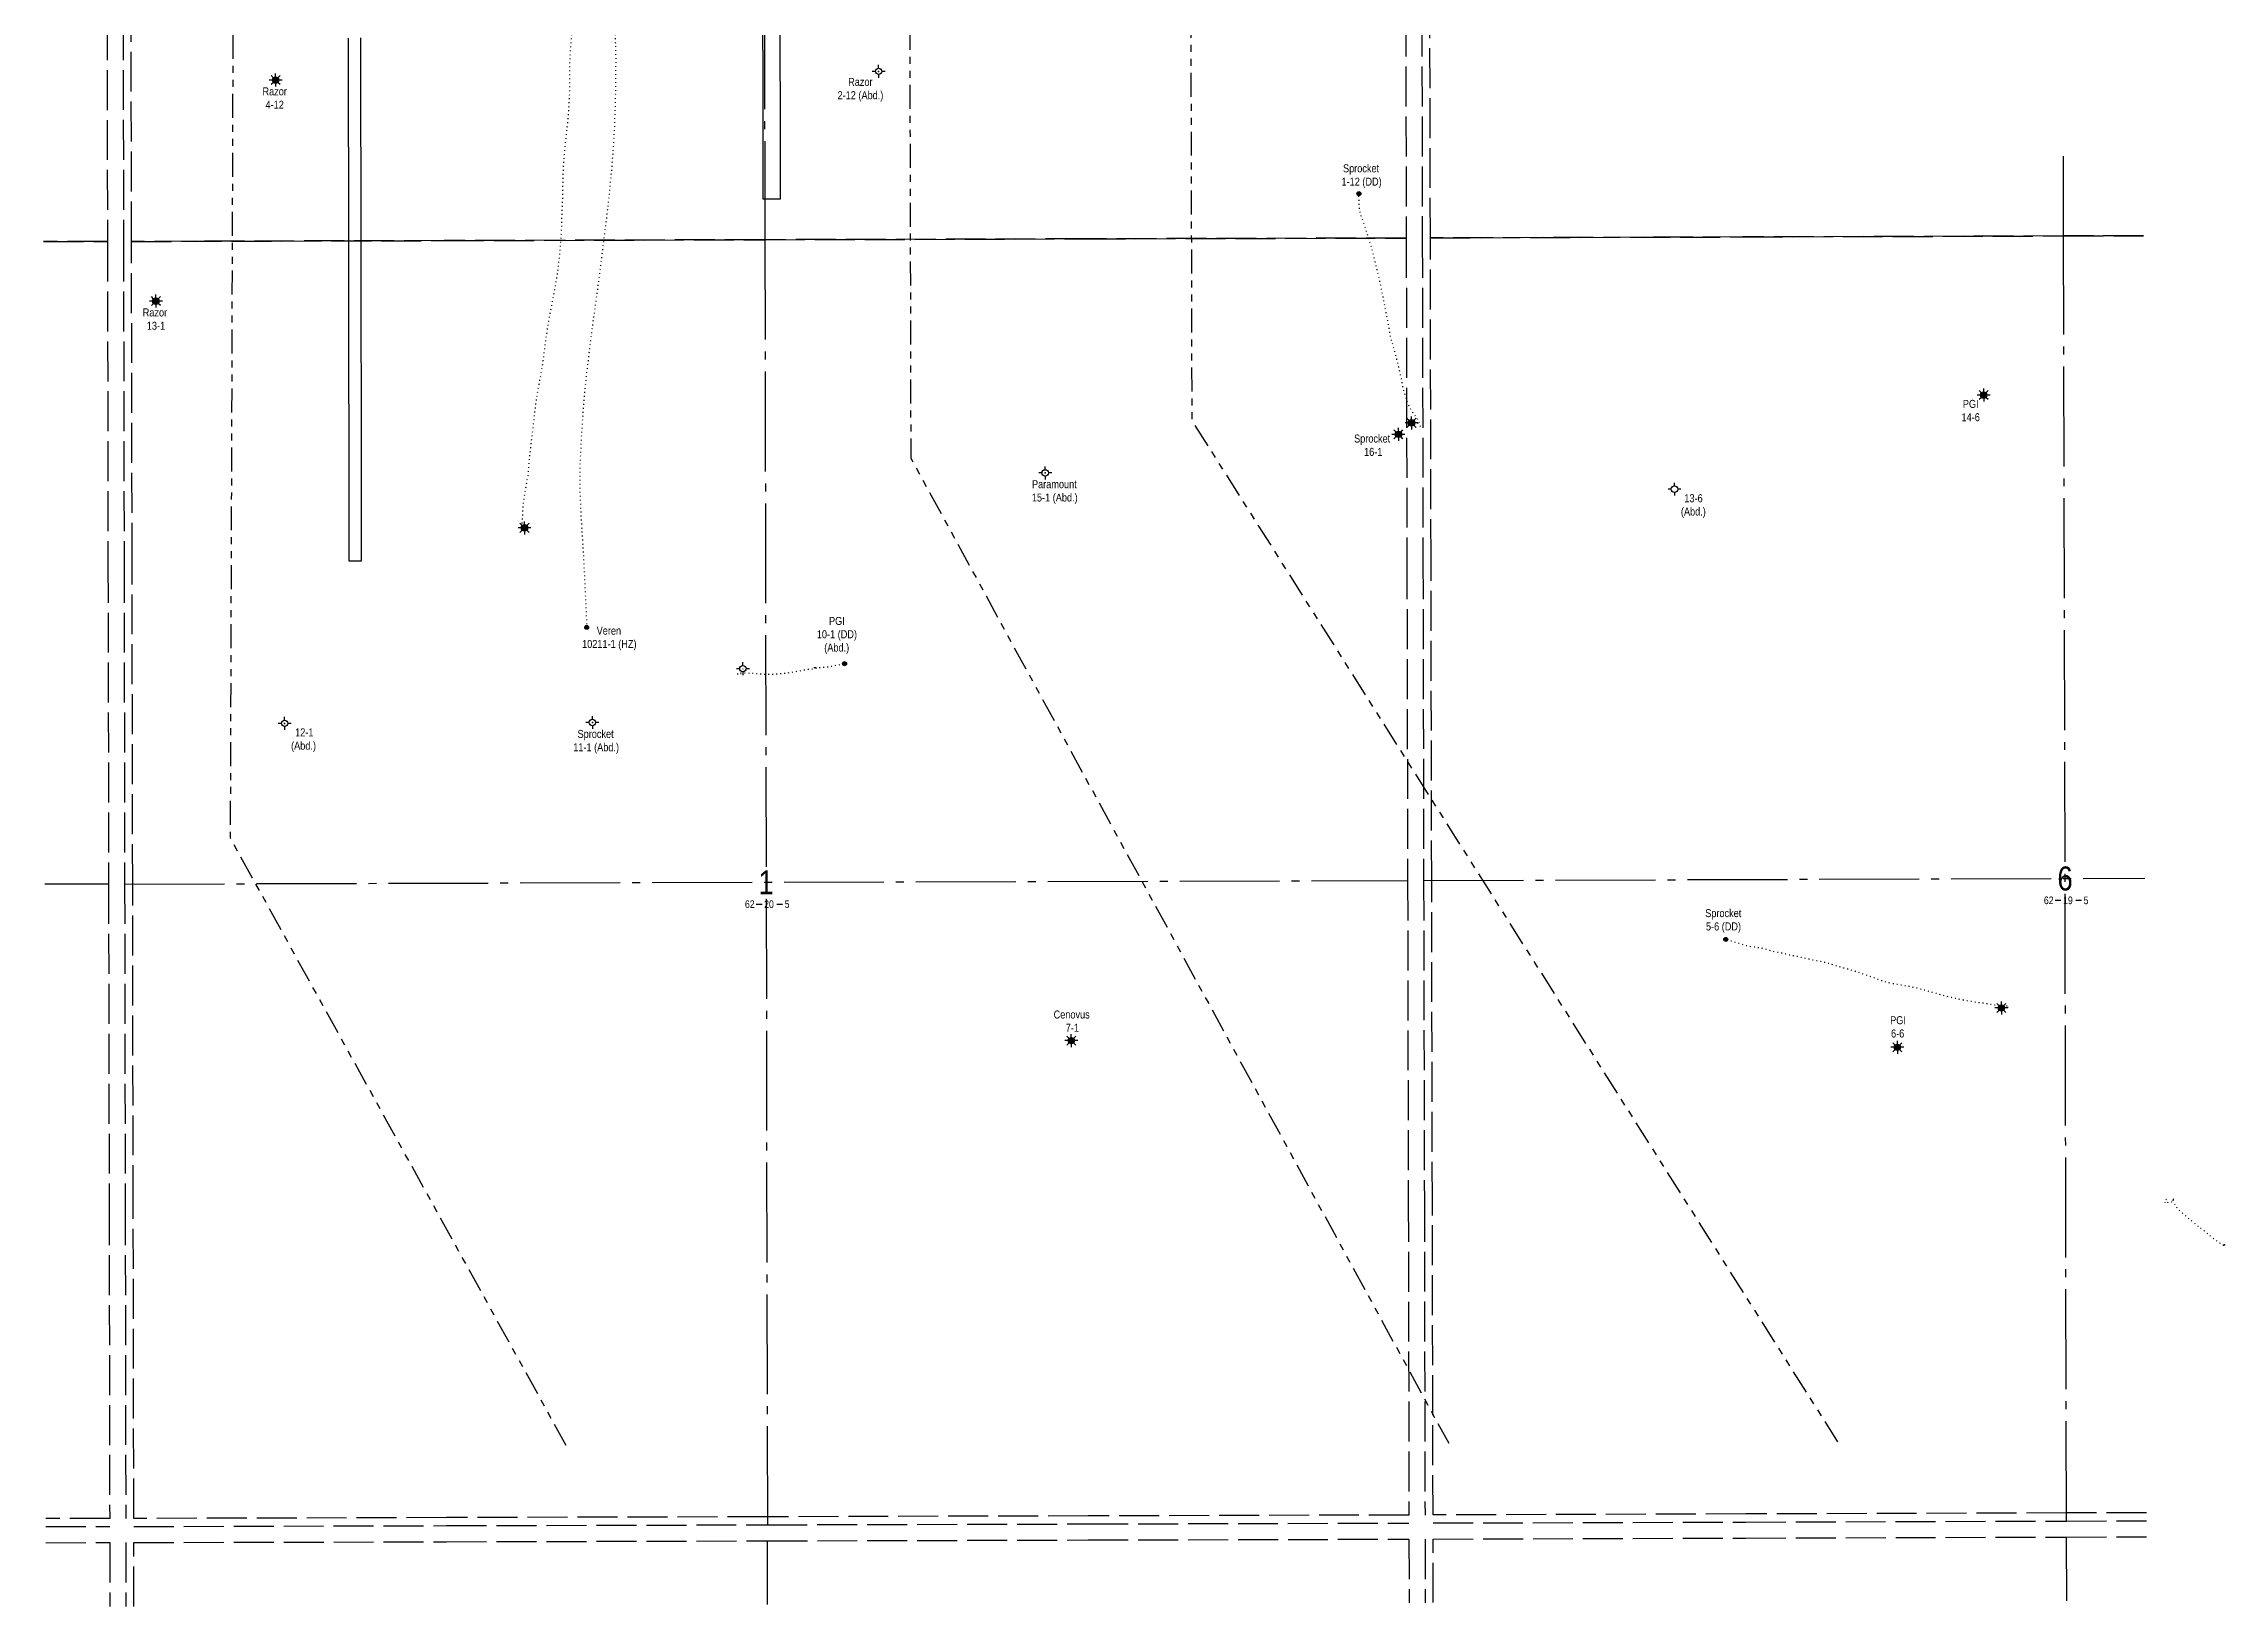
# Model space of a CAD drawing. Extents: x 504328 to 524869, y 6014084 to 6025549.
# Drawn here: x 507947 to 510676, y 6019799 to 6021755 of the extents above; entities that cross this region are included whole.
import ezdxf
from ezdxf.enums import TextEntityAlignment as Align

# ---------------------------------------------------------------- set-up
doc = ezdxf.new("R2010")
doc.units = 0
doc.header["$LTSCALE"] = 5
doc.header["$PDSIZE"] = 0.5
for name, pattern in [('foc-DOT', [1, 0.2, -0.8]), ('foc-DRILLPATH', [14.75, 6, -1.75, 1.75, -1.75, 1.75, -1.75]), ('foc-QUARTERLINE', [33, 25, -3, 2, -3]), ('foc-UNSURVEYED', [12.5, 10, -2.5])]:
    doc.linetypes.add(name, pattern=pattern)
for name, color, linetype in [('10', 1, 'Continuous'), ('9', 3, 'Continuous'), ('AS-DRILL', 8, 'foc-DOT'), ('AS-DRILL-T', 8, 'Continuous'), ('ee0bc257-db47-4c66-b229-5', 7, 'Continuous'), ('F-RW', 190, 'Continuous'), ('F-WS-S', 8, 'Continuous'), ('L-SECLBL', 7, 'Continuous'), ('L-SECQ', 8, 'foc-QUARTERLINE'), ('L-USEC', 7, 'foc-UNSURVEYED'), ('P-PDRILLPATH', 12, 'foc-DRILLPATH')]:
    doc.layers.add(name, color=color, linetype=linetype)
doc.styles.add('80L', font='ARIALN.TTF', dxfattribs={"height": 10})
doc.styles.add('SIMPLEX', font='ARIALN.TTF')

# ---------------------------------------------------------------- blocks, each defined once
blk = doc.blocks.new('L-SECLBL')
at = {"layer": '9', "color": 7}
for p, q in [((-5.1, -27.8), (-12.3, -27.8)), ((20.7, -27.8), (13.5, -27.8))]:
    blk.add_line(p, q, dxfattribs=at)
at = {"layer": '10', "color": 2, "style": 'SIMPLEX'}
blk.add_attdef('SEC', text='', height=30, dxfattribs=at).set_placement((0, 0), align=Align.MIDDLE)
at = {"layer": '10', "color": 5, "style": '80L'}
blk.add_attdef('TWP', text='', height=9.5, dxfattribs=at).set_placement((-14.4, -27.4), align=Align.MIDDLE_RIGHT)
blk.add_attdef('RGE', text='', height=9.5, dxfattribs=at).set_placement((3.6, -27.4), align=Align.MIDDLE_CENTER)
blk.add_attdef('MER', text='', height=9.5, dxfattribs=at).set_placement((23.2, -27.4), align=Align.MIDDLE_LEFT)
blk = doc.blocks.new('BH-Existing')
at = {"layer": 'AS-DRILL-T'}
h = blk.add_hatch(color=256, dxfattribs=at)
h.dxf.hatch_style = 1
edge = h.paths.add_edge_path()
edge.add_arc((0, 0), 0.5, 0, 360)
blk.add_circle((0, 0), 0.5, dxfattribs=at)
blk = doc.blocks.new('GAS')
h = blk.add_hatch(color=255)
h.dxf.hatch_style = 1
edge = h.paths.add_edge_path()
edge.add_arc((0, 0), 0.9, 0, 360)
for p, q in [((-0.81, 0), (-1.62, 0)), ((-0.57, 0.57), (-1.14, 1.14)), ((0, 0.81), (0, 1.62)), ((0.57, 0.57), (1.14, 1.14)), ((1.62, 0), (0.81, 0)), ((-0.57, -0.57), (-1.14, -1.14)), ((0, -0.81), (0, -1.62)), ((1.14, -1.14), (0.57, -0.57))]:
    blk.add_line(p, q)
blk.add_circle((0, 0), 0.8)
blk = doc.blocks.new('GABD')
for p, q in [((-0.81, 0), (-1.62, 0)), ((0, 0.81), (0, 1.62)), ((1.62, 0), (0.81, 0)), ((0, -0.81), (0, -1.62))]:
    blk.add_line(p, q)
blk.add_circle((0, 0), 0.8)

msp = doc.modelspace()

# ---------------------------------------------------------------- linework, layer by layer
at = {"color": 90, "linetype": 'Continuous', "flags": 128}
for points in [[(508853.127, 6019801.549), (508852.973, 6019881.268)], [(510478.503, 6019806.181), (510478.32, 6019886.021)]]:
    msp.add_lwpolyline(points, dxfattribs=at)
at = {"layer": 'AS-DRILL', "flags": 128}
for points in [[(508609.57, 6023123.704), (508609.933, 6023115.513), (508610.831, 6023106.215), (508611.075, 6023103.785), (508613.745, 6023077.92), (508616.658, 6023049.836), (508617.706, 6023040.348), (508618.915, 6023030.43), (508620.021, 6023021.952), (508623.676, 6022993.529), (508626.411, 6022964.654), (508628.336, 6022935.667), (508629.87, 6022907.35), (508630.935, 6022878.422), (508631.654, 6022821.543), (508631.518, 6022793.123), (508631.642, 6022764.913), (508632.839, 6022735.425), (508635.433, 6022707.08), (508638.367, 6022678.655), (508640.561, 6022650.359), (508642.385, 6022622.082), (508644.298, 6022594.416), (508646.401, 6022566.58), (508648.969, 6022536.404), (508651.233, 6022507.759), (508652.667, 6022479.611), (508653.652, 6022450.953), (508654.425, 6022422.944), (508654.799, 6022394.975), (508654.565, 6022365.534), (508654.071, 6022336.123), (508653.296, 6022307.491), (508652.18, 6022279.329), (508651.064, 6022250.577), (508650.029, 6022222.065), (508648.911, 6022194.552), (508647.658, 6022165.1), (508646.572, 6022136.467), (508645.717, 6022108.036), (508644.67, 6022079.973), (508643.217, 6022050.53), (508642.12, 6022022.278), (508641.766, 6021993.277), (508642.49, 6021964.729), (508644.464, 6021936.762), (508648.369, 6021907.91), (508652.913, 6021879.568), (508656.496, 6021851.545), (508659.021, 6021822.959), (508660.986, 6021794.323), (508662.51, 6021765.716), (508663.184, 6021737.577), (508663.06, 6021708.437), (508662.514, 6021679.975), (508661.509, 6021651.303), (508659.912, 6021623.4), (508657.666, 6021594.945), (508654.912, 6021566.03), (508651.746, 6021537.764), (508648.13, 6021509.347), (508644.634, 6021480.96), (508640.949, 6021452.393), (508636.963, 6021424.005), (508633.167, 6021395.497), (508629.711, 6021367.42), (508626.344, 6021339.744), (508623.449, 6021310.858), (508621.344, 6021282.114), (508619.617, 6021254.11), (508618.411, 6021226.198), (508618.265, 6021197.557), (508619.482, 6021167.72), (508621.237, 6021139.323), (508622.951, 6021110.766), (508626.023, 6021046.811), (508626.946, 6021024.493)], [(508549.091, 6021149.051), (508549.091, 6021149.051), (508549.081, 6021149.121), (508548.921, 6021149.211), (508548.611, 6021148.97), (508548.402, 6021148.75), (508548.202, 6021148.609), (508548.002, 6021148.519), (508547.722, 6021148.418), (508547.383, 6021148.338), (508547.053, 6021148.247), (508546.813, 6021148.187), (508546.543, 6021148.146), (508546.423, 6021148.136), (508546.253, 6021148.126), (508546.093, 6021148.165), (508545.972, 6021148.355), (508545.882, 6021148.775), (508545.82, 6021149.455), (508545.809, 6021150.355), (508545.857, 6021151.475), (508545.964, 6021152.765), (508546.142, 6021154.185), (508546.525, 6021157.466), (508546.818, 6021161.387), (508547.01, 6021165.947), (508547.24, 6021171.188), (508547.649, 6021177.068), (508548.347, 6021183.46), (508549.344, 6021190.432), (508550.6, 6021198.054), (508552.134, 6021206.237), (508553.539, 6021214.74), (508554.591, 6021223.992), (508555.413, 6021233.623), (508556.245, 6021243.405), (508557.296, 6021253.417), (508558.567, 6021263.619), (508559.828, 6021273.812), (508561.019, 6021283.964), (508562.16, 6021294.106), (508562.721, 6021299.057), (508563.272, 6021303.918), (508564.564, 6021313.441), (508566.208, 6021322.444), (508567.921, 6021331.297), (508569.634, 6021340.391), (508571.207, 6021349.624), (508572.54, 6021358.706), (508573.743, 6021367.808), (508574.925, 6021377.141), (508576.188, 6021386.373), (508577.611, 6021395.696), (508579.103, 6021405.269), (508580.775, 6021415.112), (508582.677, 6021424.676), (508584.509, 6021433.959), (508586.192, 6021443.032), (508587.896, 6021452.085), (508589.489, 6021461.119), (508590.832, 6021470.281), (508591.954, 6021479.523), (508592.967, 6021488.865), (508593.84, 6021498.077), (508594.573, 6021506.818), (508595.147, 6021515.609), (508595.541, 6021524.31), (508595.845, 6021532.771), (508596.07, 6021540.931), (508596.364, 6021549.432), (508596.767, 6021558.503), (508597.11, 6021567.573), (508597.242, 6021577.144), (508597.303, 6021587.314), (508597.754, 6021597.585), (508598.445, 6021607.806), (508599.146, 6021618.048), (508600.176, 6021628.61), (508601.446, 6021639.562), (508602.596, 6021650.234), (508603.546, 6021660.506), (508604.348, 6021670.498), (508605.06, 6021680.089), (508605.543, 6021689.34), (508605.776, 6021698.431), (508605.769, 6021707.191), (508605.742, 6021716.581), (508605.823, 6021726.551), (508606.155, 6021736.531), (508606.726, 6021746.523), (508607.437, 6021756.634), (508608.278, 6021766.656), (508609.32, 6021776.338), (508610.433, 6021785.77), (508611.285, 6021795.111), (508612.108, 6021804.423), (508613.181, 6021813.645), (508614.383, 6021823.017), (508615.405, 6021832.639), (508616.337, 6021842.631), (508617.507, 6021852.904), (508618.748, 6021863.416), (508619.948, 6021874.138), (508621.448, 6021884.851), (508623.308, 6021895.195), (508625.03, 6021904.908), (508626.174, 6021913.8), (508626.977, 6021922.502), (508627.781, 6021931.363), (508628.524, 6021940.335), (508629.147, 6021949.586), (508629.87, 6021958.717), (508630.643, 6021967.759), (508631.546, 6021976.86), (508632.419, 6021985.912), (508633.032, 6021995.043), (508633.525, 6022004.154), (508634.059, 6022012.905), (508634.513, 6022021.546), (508634.707, 6022029.957), (508634.621, 6022038.357), (508634.356, 6022046.736), (508634.17, 6022054.846), (508634.365, 6022062.996), (508635.139, 6022071.498), (508636.834, 6022079.841), (508639.329, 6022087.456), (508642.207, 6022094.381), (508645.035, 6022100.497), (508646.559, 6022103.649), (508648.144, 6022106.722), (508649.678, 6022109.675), (508651.103, 6022112.468), (508652.508, 6022115.211), (508653.893, 6022117.953), (508655.307, 6022120.706), (508656.662, 6022123.418), (508657.41, 6022124.9), (508658.745, 6022127.552), (508659.791, 6022129.664), (508660.06, 6022130.215), (508661.395, 6022132.887), (508661.893, 6022133.848), (508664.304, 6022138.543)], [(509658.787, 6021280.559), (509658.787, 6021280.559), (509658.786, 6021280.589), (509658.786, 6021280.769), (509658.505, 6021281.299), (509657.884, 6021281.727), (509657.363, 6021282.136), (509656.632, 6021282.945), (509656.829, 6021284.085), (509658.548, 6021284.609), (509660.73, 6021283.533), (509661.793, 6021282.266), (509662.434, 6021281.707), (509663.164, 6021281.559), (509664.315, 6021281.461), (509666.147, 6021280.525), (509667.821, 6021278.568), (509668.463, 6021277.7), (509669.725, 6021276.522), (509669.885, 6021276.413), (509669.935, 6021276.393), (509669.915, 6021276.533), (509669.714, 6021277.242), (509669.431, 6021278.432), (509668.967, 6021280.141), (509668.173, 6021282.179), (509667.149, 6021284.167), (509665.865, 6021286.234), (509664.29, 6021288.471), (509662.495, 6021290.877), (509660.499, 6021293.593), (509659.416, 6021295.141), (509658.292, 6021296.848), (509657.178, 6021298.716), (509656.104, 6021300.744), (509655.079, 6021302.952), (509654.144, 6021305.32), (509652.504, 6021310.406), (509651.738, 6021312.934), (509650.923, 6021315.353), (509650.098, 6021317.801), (509649.273, 6021320.429), (509648.557, 6021323.258), (509647.93, 6021326.277), (509647.314, 6021329.395), (509646.707, 6021332.534), (509646.08, 6021335.643), (509645.404, 6021338.721), (509644.738, 6021341.76), (509644.071, 6021344.768), (509643.395, 6021347.747), (509642.729, 6021350.646), (509642.053, 6021353.514), (509641.377, 6021356.333), (509639.935, 6021362.09), (509638.473, 6021367.867), (509636.951, 6021373.364), (509635.33, 6021378.59), (509633.769, 6021383.807), (509632.468, 6021389.074), (509631.487, 6021394.332), (509630.676, 6021399.53), (509628.945, 6021409.307), (509628.056, 6021413.875), (509627.621, 6021416.024), (509627.177, 6021418.083), (509626.732, 6021420.192), (509626.258, 6021422.381), (509625.793, 6021424.63), (509625.378, 6021426.979), (509624.963, 6021429.479), (509624.487, 6021432.148), (509623.941, 6021434.906), (509623.365, 6021437.675), (509622.234, 6021443.253), (509621.132, 6021448.791), (509619.97, 6021454.298), (509618.719, 6021459.906), (509617.457, 6021465.393), (509616.195, 6021470.86), (509614.874, 6021476.307), (509613.522, 6021481.765), (509612.131, 6021487.282), (509610.82, 6021492.639), (509609.438, 6021497.976), (509607.847, 6021503.313), (509606.236, 6021508.579), (509604.675, 6021513.686), (509603.115, 6021518.593), (509601.555, 6021523.3), (509600.77, 6021525.548), (509599.986, 6021527.716), (509598.507, 6021532.003), (509597.198, 6021536.12), (509595.98, 6021539.728), (509595.196, 6021541.876), (509594.703, 6021543.415), (509594.279, 6021544.954), (509593.966, 6021546.424), (509593.68, 6021549.103), (509593.628, 6021550.293), (509593.596, 6021551.453), (509593.563, 6021552.553), (509593.501, 6021553.553), (509593.429, 6021554.513), (509593.345, 6021556.332), (509593.333, 6021557.232), (509593.322, 6021558.092), (509593.31, 6021558.902), (509593.278, 6021559.642), (509593.247, 6021560.332), (509593.184, 6021561.652), (509593.092, 6021562.832), (509593.009, 6021563.812), (509592.948, 6021564.722), (509592.944, 6021566.382), (509592.963, 6021566.832), (509592.952, 6021567.442)], [(508822.307, 6020972.879), (508822.307, 6020972.879), (508822.228, 6020972.579), (508821.601, 6020971.047), (508820.606, 6020968.605), (508819.009, 6020966.592), (508816.63, 6020966.198), (508815.55, 6020966.206), (508815.48, 6020966.205), (508815.36, 6020966.215), (508815.26, 6020966.185), (508815.33, 6020966.155), (508815.62, 6020966.146), (508816.31, 6020966.217), (508817.38, 6020966.429), (508818.589, 6020966.701), (508819.829, 6020966.984), (508821.098, 6020967.236), (508822.448, 6020967.419), (508823.908, 6020967.522), (508825.497, 6020967.555), (508827.218, 6020967.548), (508828.998, 6020967.502), (508830.968, 6020967.415), (508832.618, 6020967.319), (508834.508, 6020967.162), (508836.509, 6020966.986), (508838.609, 6020966.81), (508840.889, 6020966.655), (508843.39, 6020966.479), (508846.02, 6020966.254), (508848.76, 6020966.04), (508851.701, 6020965.915), (508854.701, 6020965.951), (508857.76, 6020966.087), (508860.91, 6020966.263), (508864.18, 6020966.41), (508867.469, 6020966.616), (508871.649, 6020966.964), (508875.038, 6020967.321), (508878.527, 6020967.817), (508882.166, 6020968.384), (508889.733, 6020969.629), (508893.772, 6020970.357), (508897.881, 6020971.105), (508902.109, 6020971.843), (508906.458, 6020972.501), (508910.947, 6020973.06), (508915.336, 6020973.569), (508910.005, 6020974.098), (508924.594, 6020974.717), (508928.982, 6020975.415), (508933.181, 6020976.133), (508936.54, 6020976.72), (508940.078, 6020977.366), (508949.495, 6020979.125)], [(510396.747, 6020548.261), (510397.737, 6020548.403), (510398.447, 6020548.304), (510398.918, 6020547.926), (510399.139, 6020547.206), (510399.331, 6020546.336), (510399.642, 6020546.067), (510400.201, 6020546.368), (510400.68, 6020546.91), (510401.358, 6020547.971), (510403.136, 6020548.815), (510405.564, 6020549.451), (510406.084, 6020549.702), (510406.244, 6020549.782), (510406.333, 6020549.822), (510406.383, 6020549.832), (510406.443, 6020549.853), (510406.373, 6020549.902), (510406.203, 6020549.992), (510405.933, 6020550.071), (510405.563, 6020550.171), (510405.122, 6020550.29), (510404.632, 6020550.428), (510404.032, 6020550.617), (510403.321, 6020550.785), (510402.551, 6020550.894), (510401.671, 6020550.962), (510400.751, 6020550.96), (510399.691, 6020550.927), (510398.491, 6020550.905), (510397.151, 6020550.951), (510395.671, 6020551.078), (510394.07, 6020551.204), (510392.38, 6020551.361), (510390.75, 6020551.547), (510389.009, 6020551.743), (510387.459, 6020551.939), (510385.818, 6020552.176), (510384.107, 6020552.502), (510382.276, 6020552.878), (510380.386, 6020553.233), (510378.445, 6020553.539), (510376.484, 6020553.834), (510374.504, 6020554.12), (510372.503, 6020554.355), (510370.403, 6020554.59), (510368.182, 6020554.856), (510365.791, 6020555.18), (510364.841, 6020555.328), (510362.5, 6020555.683), (510357.238, 6020556.581), (510354.617, 6020557.075), (510351.966, 6020557.579), (510349.185, 6020558.102), (510346.253, 6020558.696), (510343.242, 6020559.319), (510340.291, 6020559.922), (510334.168, 6020561.248), (510328.164, 6020562.724), (510321.99, 6020564.39), (510315.997, 6020566.087), (510310.593, 6020567.654), (510305.9, 6020569.014), (510303.488, 6020569.688), (510300.977, 6020570.432), (510298.455, 6020571.207), (510295.893, 6020571.931), (510293.272, 6020572.595), (510290.611, 6020573.199), (510287.859, 6020573.773), (510285.098, 6020574.306), (510282.197, 6020574.82), (510279.246, 6020575.333), (510276.344, 6020575.876), (510273.473, 6020576.43), (510270.582, 6020576.943), (510267.691, 6020577.437), (510264.82, 6020577.94), (510261.839, 6020578.463), (510258.747, 6020579.106), (510255.576, 6020579.819), (510252.414, 6020580.582), (510249.282, 6020581.445), (510246.74, 6020582.219), (510243.267, 6020583.471), (510240.445, 6020584.635), (510237.632, 6020585.808), (510234.759, 6020586.942), (510231.897, 6020587.995), (510226.083, 6020590.002), (510223.12, 6020590.975), (510220.198, 6020591.899), (510217.246, 6020592.842), (510214.264, 6020593.785), (510211.262, 6020594.688), (510208.3, 6020595.582), (510205.438, 6020596.455), (510202.426, 6020597.348), (510199.404, 6020598.231), (510196.362, 6020599.124), (510193.41, 6020599.998), (510190.348, 6020600.931), (510187.346, 6020601.864), (510184.504, 6020602.727), (510181.642, 6020603.561), (510178.89, 6020604.365), (510176.148, 6020605.088), (510173.457, 6020605.682), (510170.816, 6020606.196), (510168.185, 6020606.7), (510165.684, 6020607.184), (510163.152, 6020607.699), (510157.87, 6020608.817), (510155.209, 6020609.421), (510152.597, 6020609.995), (510150.006, 6020610.559), (510147.535, 6020611.113), (510145.133, 6020611.658), (510142.832, 6020612.162), (510141.442, 6020612.449), (510139.121, 6020612.874), (510136.75, 6020613.289), (510134.269, 6020613.783), (510131.717, 6020614.367), (510129.076, 6020615.011), (510126.384, 6020615.695), (510123.673, 6020616.379), (510120.921, 6020616.983), (510118.21, 6020617.456), (510115.469, 6020617.92), (510112.738, 6020618.464), (510109.987, 6020619.178), (510107.264, 6020620.061), (510104.552, 6020621.005), (510101.81, 6020621.869), (510098.949, 6020622.593), (510096.098, 6020623.126), (510093.447, 6020623.53), (510090.966, 6020623.844), (510088.465, 6020624.139), (510086.085, 6020624.423), (510083.824, 6020624.758), (510081.543, 6020625.183), (510079.202, 6020625.688), (510076.84, 6020626.282), (510074.409, 6020626.987), (510071.917, 6020627.781), (510068.495, 6020628.853), (510065.262, 6020629.866), (510052.013, 6020634.016)], [(510603.174, 6020308.286), (510603.174, 6020308.286), (510603.194, 6020308.257), (510603.204, 6020308.216), (510602.804, 6020308.496), (510602.333, 6020308.675), (510601.863, 6020308.853), (510601.484, 6020308.262), (510601.308, 6020306.882), (510601.161, 6020305.462), (510601.473, 6020304.583), (510602.354, 6020304.274), (510603.144, 6020303.906), (510603.705, 6020303.648), (510604.075, 6020303.649), (510604.315, 6020303.639), (510604.505, 6020303.739), (510604.654, 6020303.99), (510604.803, 6020304.34), (510604.963, 6020304.721), (510605.142, 6020304.931), (510605.372, 6020305.031), (510605.622, 6020305.062), (510605.992, 6020305.113), (510606.431, 6020305.254), (510606.851, 6020305.465), (510607.32, 6020305.666), (510607.93, 6020305.797), (510608.64, 6020305.919), (510609.1, 6020305.89), (510609.471, 6020305.551), (510610.011, 6020305.162), (510610.432, 6020305.013), (510610.742, 6020305.114), (510610.971, 6020305.385), (510611.09, 6020305.745), (510611.16, 6020305.985), (510611.179, 6020306.195), (510611.388, 6020306.586), (510611.667, 6020306.896), (510611.837, 6020307.076), (510612.026, 6020307.397), (510612.125, 6020307.987), (510611.893, 6020308.737), (510611.441, 6020309.596), (510611.25, 6020309.935), (510611.18, 6020310.085), (510611.14, 6020310.195), (510611.1, 6020310.205), (510611.12, 6020310.095), (510611.13, 6020309.955), (510611.131, 6020309.785), (510611.132, 6020309.285), (510611.134, 6020308.625), (510611.195, 6020307.755), (510611.408, 6020306.756), (510611.84, 6020305.687), (510612.423, 6020304.608), (510613.086, 6020303.439), (510613.768, 6020302.231), (510614.541, 6020301.023), (510615.364, 6020299.795), (510616.227, 6020298.597), (510617.24, 6020297.319), (510618.283, 6020296.071), (510619.526, 6020294.744), (510620.879, 6020293.468), (510622.322, 6020292.181), (510623.815, 6020290.874), (510625.348, 6020289.608), (510626.89, 6020288.351), (510628.463, 6020287.035), (510630.077, 6020285.669), (510631.7, 6020284.293), (510633.303, 6020282.916), (510634.906, 6020281.56), (510636.489, 6020280.254), (510638.002, 6020279.027), (510639.595, 6020277.761), (510641.188, 6020276.475), (510642.811, 6020275.158), (510644.484, 6020273.842), (510646.127, 6020272.556), (510647.71, 6020271.33), (510649.223, 6020270.133), (510650.705, 6020268.947), (510652.148, 6020267.84), (510653.59, 6020266.723), (510655.033, 6020265.507), (510656.506, 6020264.24), (510657.999, 6020262.964), (510659.442, 6020261.787), (510660.784, 6020260.76), (510662.087, 6020259.733), (510663.279, 6020258.816), (510664.341, 6020258.048), (510665.352, 6020257.331), (510666.284, 6020256.723), (510667.145, 6020256.225), (510667.936, 6020255.777), (510668.647, 6020255.318), (510669.288, 6020254.82), (510669.839, 6020254.321), (510670.33, 6020253.852), (510670.771, 6020253.443), (510671.523, 6020252.815), (510672.144, 6020252.366), (510672.734, 6020252.048), (510673.225, 6020251.839), (510673.605, 6020251.68), (510673.946, 6020251.581), (510674.306, 6020251.541), (510674.676, 6020251.562), (510674.915, 6020251.603), (510675.015, 6020251.643), (510675.315, 6020251.744), (510675.645, 6020251.824), (510675.725, 6020251.825)]]:
    msp.add_lwpolyline(points, dxfattribs=at)
at = {"layer": 'ee0bc257-db47-4c66-b229-5', "linetype": 'Continuous'}
for p in [(508237.756, 6021709.6), (508992.166, 6021720.483), (509592.976, 6021567.49), (508087.944, 6021432.942), (509642.433, 6021266.171), (509200.554, 6021217.969), (508627.544, 6021023.244), (508949.474, 6020979.135), (508249.023, 6020904.488), (508634.007, 6020905.535), (508634.007, 6020905.535), (510051.987, 6020634.054), (509233.194, 6020507.37), (510266.611, 6020499.008), (510675.748, 6020251.821)]:
    msp.add_point(p, dxfattribs=at)
at = {"layer": 'F-RW'}
for points in [[(508868.722, 6021855.78), (508869.097, 6021560.652), (508847.773, 6021560.618), (508847.745, 6021581.939), (508847.327, 6021912.369)], [(508344.105, 6021762.282), (508344.128, 6021744.293), (508344.429, 6021507.678), (508344.817, 6021202.795), (508344.83, 6021192.801), (508344.939, 6021107.57), (508329.703, 6021107.55), (508329.595, 6021192.812), (508329.582, 6021202.806), (508329.325, 6021405.441), (508329.307, 6021420.431), (508329.287, 6021435.422), (508329.196, 6021507.645), (508328.896, 6021744.228), (508328.872, 6021762.219)]]:
    msp.add_lwpolyline(points, dxfattribs=at)
at = {"layer": 'L-SECQ', "flags": 128}
for points in [[(508846.695, 6023118.108), (508849.812, 6021509.751)], [(510474.596, 6021514.52), (510474.367, 6021614.466)], [(508849.812, 6021509.751), (508852.918, 6019901.374)], [(510478.257, 6019906.127), (510474.596, 6021514.52)], [(508028.739, 6020703.351), (507948.902, 6020703.268)], [(508048.845, 6020703.386), (509653.896, 6020707.742)], [(509674.002, 6020707.785), (510576.372, 6020710.648)]]:
    msp.add_lwpolyline(points, dxfattribs=at)
at = {"layer": 'L-USEC'}
for p, q in [((509651.349, 6021914.013), (509652.198, 6021511.923)), ((509671.456, 6021914.055), (509672.305, 6021511.966)), ((509682.357, 6021512.018), (509681.509, 6021914.11)), ((508026.612, 6021909.613), (508027.32, 6021507.525)), ((508046.718, 6021909.649), (508047.426, 6021507.56)), ((508057.479, 6021507.606), (508056.77, 6021909.696)), ((508027.32, 6021507.525), (507947.482, 6021507.442)), ((507947.482, 6021507.442), (508027.32, 6021507.525)), ((508027.32, 6021507.525), (508028.03, 6021105.438)), ((508047.426, 6021507.561), (508048.136, 6021105.473)), ((508448.616, 6021508.666), (508057.479, 6021507.606)), ((508057.479, 6021507.606), (508448.616, 6021508.666)), ((508058.189, 6021105.521), (508057.479, 6021507.606)), ((508849.812, 6021509.751), (508448.616, 6021508.666)), ((508448.616, 6021508.666), (508849.812, 6021509.751)), ((509251.006, 6021510.838), (508849.812, 6021509.751)), ((508849.812, 6021509.751), (509251.006, 6021510.838)), ((509652.198, 6021511.923), (509251.006, 6021510.838)), ((509251.006, 6021510.838), (509652.198, 6021511.923)), ((509652.198, 6021511.923), (509653.048, 6021109.833)), ((509672.305, 6021511.966), (509673.154, 6021109.875)), ((509682.357, 6021512.018), (510073.445, 6021513.253)), ((510073.445, 6021513.253), (509682.357, 6021512.018)), ((509683.207, 6021109.93), (509682.357, 6021512.018)), ((510073.445, 6021513.253), (510474.596, 6021514.52)), ((510474.596, 6021514.52), (510073.445, 6021513.253)), ((510474.596, 6021514.52), (510574.542, 6021514.836)), ((510574.542, 6021514.836), (510474.596, 6021514.52)), ((508028.03, 6021105.438), (508028.739, 6020703.351)), ((508048.136, 6021105.473), (508048.845, 6020703.386)), ((508058.898, 6020703.432), (508058.189, 6021105.521)), ((509653.048, 6021109.833), (509653.896, 6020707.742)), ((509673.154, 6021109.875), (509674.002, 6020707.785)), ((509684.055, 6020707.837), (509683.207, 6021109.93)), ((508028.739, 6020703.351), (508029.45, 6020301.248)), ((508048.845, 6020703.386), (508049.557, 6020301.284)), ((508059.61, 6020301.329), (508058.898, 6020703.432)), ((509653.896, 6020707.742), (509654.749, 6020305.636)), ((509674.002, 6020707.785), (509674.855, 6020305.678)), ((509684.906, 6020305.732), (509684.055, 6020707.837)), ((509654.749, 6020305.636), (509655.578, 6019913.591)), ((509674.855, 6020305.678), (509675.684, 6019913.633)), ((509685.736, 6019913.686), (509684.906, 6020305.732)), ((508029.45, 6020301.248), (508030.144, 6019909.208)), ((508049.557, 6020301.284), (508050.251, 6019909.244)), ((508060.304, 6019909.289), (508059.61, 6020301.329)), ((508030.144, 6019909.208), (507950.304, 6019909.127)), ((507950.322, 6019899.074), (508030.177, 6019899.155)), ((508060.302, 6019899.236), (508451.579, 6019900.293)), ((508451.577, 6019910.345), (508060.304, 6019909.289)), ((508852.914, 6019911.426), (508451.577, 6019910.345)), ((508451.579, 6019900.293), (508852.918, 6019901.374)), ((509254.245, 6019912.509), (508852.914, 6019911.426)), ((508852.918, 6019901.374), (509254.252, 6019902.457)), ((509655.578, 6019913.591), (509254.245, 6019912.509)), ((509254.252, 6019902.457), (509655.587, 6019903.539)), ((510077.055, 6019914.917), (509685.736, 6019913.686)), ((509685.737, 6019903.634), (510076.965, 6019904.864)), ((510076.965, 6019904.864), (510478.257, 6019906.127)), ((510478.251, 6019916.18), (510077.055, 6019914.917)), ((510578.18, 6019916.496), (510478.251, 6019916.18)), ((510478.256, 6019906.127), (510578.203, 6019906.443)), ((507950.357, 6019878.968), (508030.198, 6019879.049)), ((508030.198, 6019879.049), (508030.339, 6019799.237)), ((508050.304, 6019879.085), (508050.445, 6019799.272)), ((508060.356, 6019879.13), (508451.633, 6019880.187)), ((508060.497, 6019799.29), (508060.356, 6019879.13)), ((508451.633, 6019880.187), (508852.973, 6019881.268)), ((508852.973, 6019881.268), (509254.307, 6019882.351)), ((509254.307, 6019882.351), (509655.641, 6019883.432)), ((509655.641, 6019883.432), (509655.81, 6019803.837)), ((509675.747, 6019883.475), (509675.916, 6019803.894)), ((509685.8, 6019883.528), (510077.028, 6019884.758)), ((509685.968, 6019803.923), (509685.8, 6019883.528)), ((510077.028, 6019884.758), (510478.32, 6019886.021)), ((510478.32, 6019886.021), (510578.248, 6019886.337))]:
    msp.add_line(p, q, dxfattribs=at)
at = {"layer": 'P-PDRILLPATH', "flags": 128}
for points in [[(509028.327, 6022957.353), (509032.317, 6021236.497), (509705.307, 6020003.669)], [(510192.303, 6020005.192), (509384.316, 6021283.485), (509380.328, 6022926.349)], [(508601.317, 6020000.653), (508181.32, 6020760.56), (508188.323, 6022880.375)]]:
    msp.add_lwpolyline(points, dxfattribs=at)

# ---------------------------------------------------------------- block references
at = {"layer": 'AS-DRILL-T', "xscale": 4.999999999999992, "yscale": 4.999999999999992, "zscale": 4.999999999999992}
for p in [(509592.952, 6021567.442), (508626.946, 6021024.493), (508949.495, 6020979.125), (510052.013, 6020634.016)]:
    msp.add_blockref('BH-Existing', p, dxfattribs=at)
at = {"layer": 'F-WS-S', "xscale": 4.997326849999995, "yscale": 4.997326849999995, "zscale": 4.997326849999995}
for p in [(508992.166, 6021720.483), (509200.554, 6021217.969), (509987.801, 6021197.55), (508822.307, 6020972.879), (508249.023, 6020904.488), (508634.007, 6020905.535)]:
    msp.add_blockref('GABD', p, dxfattribs=at)
at = {"layer": 'F-WS-S', "color": 90, "linetype": 'Continuous', "xscale": 4.999999999999992, "yscale": 4.999999999999992, "zscale": 4.999999999999992}
for p in [(508237.756, 6021709.6), (508087.944, 6021432.942), (510374.646, 6021315.309), (509658.787, 6021280.559), (509642.433, 6021266.171), (508549.081, 6021149.121), (510396.747, 6020548.261), (509233.194, 6020507.37), (510266.611, 6020499.008)]:
    msp.add_blockref('GAS', p, dxfattribs=at)
at = {"layer": 'L-SECLBL', "xscale": 0.99946537, "yscale": 0.99946537, "zscale": 0.99946537}
for p, values in [((508851.365, 6020705.564), {'SEC': '1', 'TWP': '62', 'RGE': '20', 'MER': '5'}), ((510476.426, 6020710.331), {'SEC': '6', 'TWP': '62', 'RGE': '19', 'MER': '5'})]:
    msp.add_blockref('L-SECLBL', p, dxfattribs=at).add_auto_attribs(values)

# ---------------------------------------------------------------- texts
at = {"layer": 'AS-DRILL-T', "attachment_point": 1, "style": '80L'}
for s, width, gutter_width, insert, char_height in [('\\pi0.92068;Razor\\P\\pi4.73856;4-12', 31.65488, 49.973, (508220.379, 6021700.429), 9.99465), ('\\pi13.43299;Razor\\P\\pi0.21019;2-12 (Abd.)', 56.6795, 49.973, (508940.565, 6021712.339), 9.99465), ('\\pi0.92068;Razor\\P\\pi6.04414;13-1', 31.65488, 49.973, (508070.567, 6021423.771), 9.99465), ('\\pi2.31343;PGI\\P\\pi0.66356;14-6', 22.46861, 49.973, (510346.231, 6021309.291), 9.99465), ('\\pi0.81014;Paramount\\P\\pi0.66356;15-1 (Abd.)', 56.6795, 49.973, (509183.178, 6021208.798), 9.99465), ('\\pi4.72005;13-6\\P\\pi0.39426;(Abd.)', 30.5816, 49.973, (509995.437, 6021191.229), 9.99465), ('\\pi18.90744;Veren\\P\\pi0.66392;10211-1 (HZ)', 67.52156, 50, (508620.494, 6021025.477), 10), ('\\pi5.50749;12-1\\P\\pi0.39426;(Abd.)', 30.5816, 49.973, (508256.659, 6020898.167), 9.99465), ('\\pi6.03927;Sprocket\\P\\pi0.66356;11-1 (Abd.)', 56.6795, 49.973, (508609.432, 6020896.236), 9.99465)]:
    msp.add_mtext_dynamic_manual_height_columns(s, width=width, gutter_width=gutter_width, heights=[0], dxfattribs=dict(at, insert=insert, char_height=char_height))
at = {"layer": 'F-WS-S', "char_height": 9.99465, "attachment_point": 1, "style": '80L'}
for s, width, insert in [('\\pi2.52477;Sprocket\\P\\pi0.66356;1-12 (DD)', 49.65052, (509570.56, 6021604.138)), ('\\pi0.30904;Sprocket\\P\\pi12.82622;16-1', 45.21906, (509586.654, 6021265.917)), ('\\pi15.90438;PGI\\P\\pi0.66356;10-1 (DD)\\P\\pi9.92873;(Abd.)', 49.65052, (508914.166, 6021037.635)), ('\\pi2.52477;Sprocket\\P\\pi3.4622;5-6 (DD)', 49.65052, (510023.704, 6020671.952))]:
    msp.add_mtext_dynamic_manual_height_columns(s, width=width, gutter_width=49.973, heights=[0], dxfattribs=dict(at, insert=insert))
at = {"layer": 'F-WS-S', "linetype": 'Continuous', "char_height": 9.99465, "attachment_point": 1, "style": '80L'}
for s, width, insert in [('\\pi0.32268;Cenovus\\P\\pi15.47146;7-1', 44.84409, (509210.74, 6020545.069)), ('\\pi0.48971;PGI\\P\\pi1.61462;6-6', 18.82117, (510257.093, 6020537.929))]:
    msp.add_mtext_dynamic_manual_height_columns(s, width=width, gutter_width=49.973, heights=[0], dxfattribs=dict(at, insert=insert))

doc.saveas('drawing.dxf')
